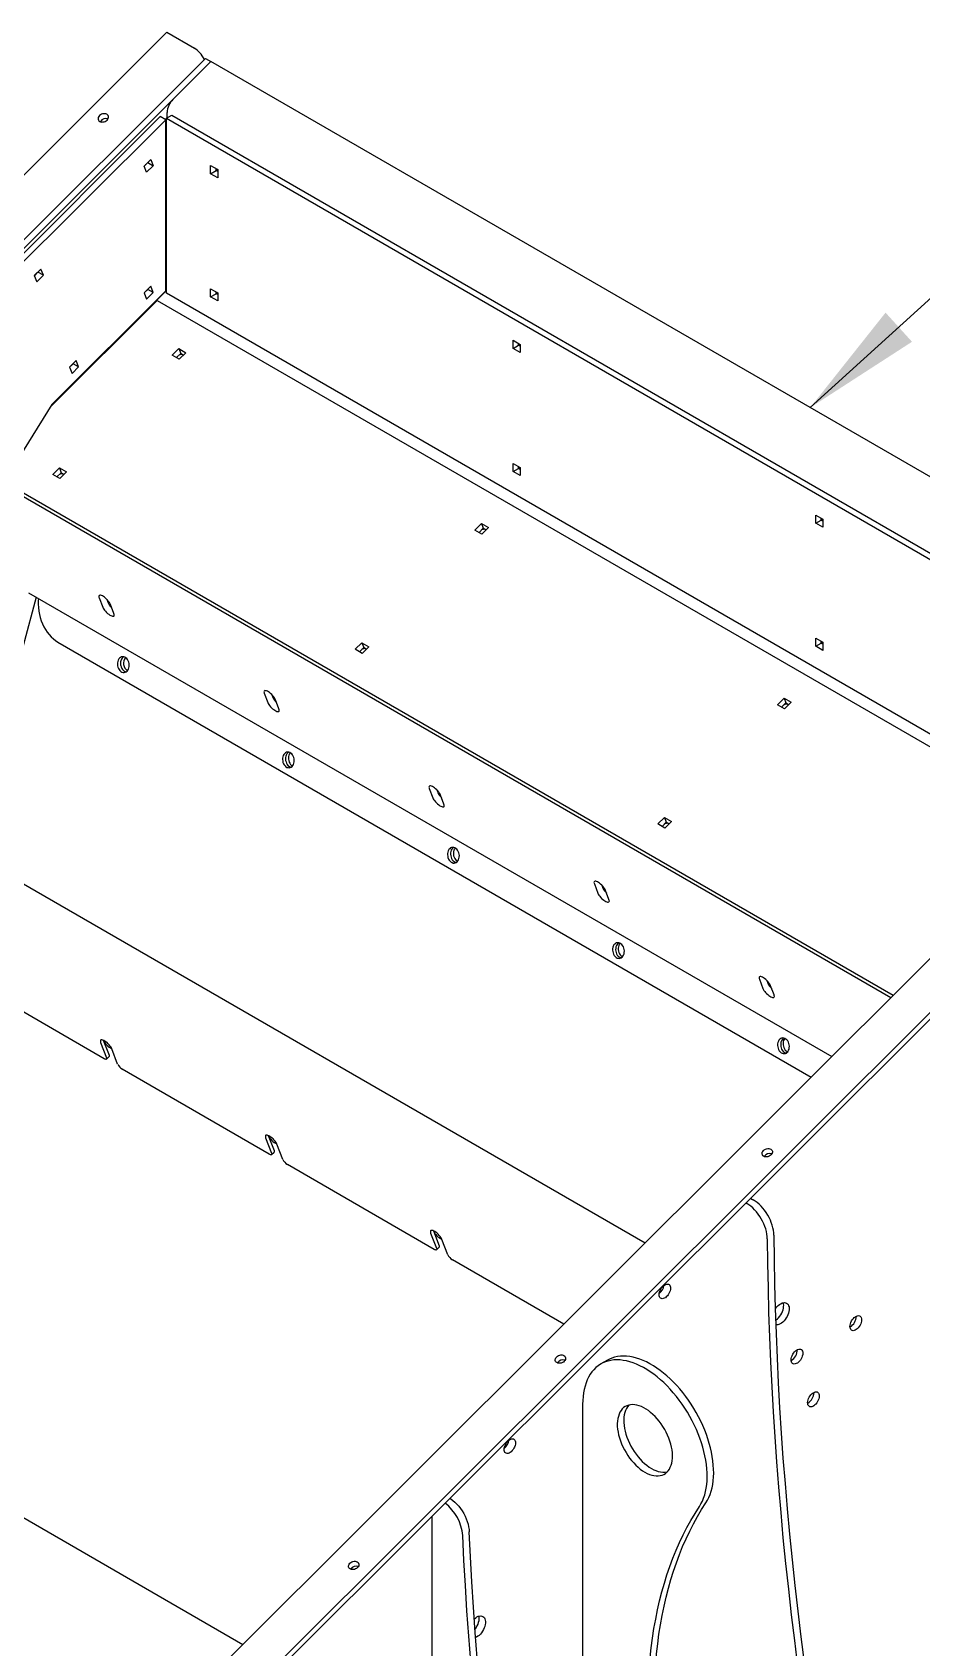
# Model space of a CAD drawing. Header units: millimetres. Extents: x 0 to 55611, y 0 to 32827.
# Drawn here: x 35011 to 35941, y 13699 to 15386 of the extents above; entities that cross this region are included whole.
import ezdxf

# ---------------------------------------------------------------- set-up
doc = ezdxf.new("R2010")
doc.units = ezdxf.units.MM
doc.header["$LTSCALE"] = 10
doc.linetypes.add('SLD-Continua', pattern=[0])
doc.layers.add('EQUIPO', color=30, linetype='SLD-Continua')
doc.styles.add('1', font='romans.shx', dxfattribs={"height": 125})
doc.dimstyles.new('50', dxfattribs={"dimscale": 0, "dimtxt": 125, "dimasz": 125, "dimexe": 125, "dimexo": 125, "dimgap": 50, "dimtad": 1, "dimdec": 0, "dimlfac": 49.861111, "dimzin": 1, "dimtxsty": '1', "dimcen": 2.5, "dimclrd": 1, "dimclre": 1, "dimadec": 0, "dimazin": 0, "dimtfac": 1, "dimtdec": 0, "dimtmove": 0, "dimatfit": 3, "dimfxl": 1, "dimtzin": 1, "dimarcsym": 0})

msp = doc.modelspace()

# ---------------------------------------------------------------- linework, layer by layer
at = {"layer": 'EQUIPO', "linetype": 'SLD-Continua', "lineweight": 25}
for p, q in [((32366.3, 12607.7), (35151.8, 15386.4)), ((35151.8, 15386.4), (35180.6, 15369.7)), ((35192.3, 15359.1), (34900.4, 15067.8)), ((35198, 15355.9), (34906, 15064.6)), ((35197.9, 15355.8), (35158.3, 15316.2)), ((35192.3, 15359.1), (35198, 15355.9)), ((36255.8, 14745.1), (35197.9, 15355.8)), ((35198, 15355.7), (35198, 15355.9)), ((35152.2, 15297.1), (35152.2, 15302.7)), ((35145, 15298.4), (34977, 15130.8)), ((35150.7, 15295.1), (34982.7, 15127.5)), ((35150.7, 15295.1), (35145, 15298.4)), ((35150.7, 15116.3), (35150.7, 15295.1)), ((35151.4, 15296.6), (35157, 15299.9)), ((35151.4, 15114.1), (35151.4, 15296.6)), ((35151.4, 15296.6), (36199.5, 14691.5)), ((35157, 15299.9), (36205.2, 14694.8)), ((35128.2, 15246.7), (35135.1, 15253.6)), ((35135.1, 15253.6), (35137.6, 15247.1)), ((35132, 15250.4), (35128.2, 15246.7)), ((35130.7, 15240.2), (35128.2, 15246.7)), ((35129.9, 15248.3), (35130, 15248.6)), ((35137.6, 15247.1), (35130.7, 15240.2)), ((35131.9, 15250.5), (35132, 15250.4)), ((35132, 15250.4), (35137.6, 15247.1)), ((35197.6, 15247.2), (35205, 15243)), ((35197.6, 15238.7), (35197.6, 15247.2)), ((35197.6, 15238.7), (35203.3, 15242)), ((35205, 15234.5), (35197.6, 15238.7)), ((35203.3, 15242), (35203.3, 15243.9)), ((35205, 15241), (35203.3, 15242)), ((35205, 15243), (35205, 15234.5)), ((35020.3, 15139.1), (35013.4, 15132.3)), ((35013.5, 15132.2), (35017.2, 15135.9)), ((35015.1, 15133.8), (35015.3, 15134.1)), ((35017.2, 15135.9), (35017.2, 15136)), ((35022.9, 15132.6), (35017.2, 15135.9)), ((35022.9, 15132.6), (35020.3, 15139.1)), ((35013.4, 15132.3), (35015.9, 15125.7)), ((35015.9, 15125.7), (35022.9, 15132.6)), ((35032.4, 14998.4), (35150.7, 15116.3)), ((35135.1, 15121.2), (35128.2, 15114.3)), ((35128.2, 15114.2), (35132, 15117.9)), ((35132, 15117.9), (35131.9, 15118)), ((35137.6, 15114.7), (35132, 15117.9)), ((35137.6, 15114.7), (35135.1, 15121.2)), ((35197.6, 15118.6), (35205, 15114.4)), ((35197.6, 15110.1), (35197.6, 15118.6)), ((35030.1, 14994.9), (35141.7, 15106.2)), ((35031.2, 14996.5), (35149.8, 15114.9)), ((35128.2, 15114.3), (35130.7, 15107.8)), ((35129.9, 15115.9), (35130, 15116.2)), ((35130.7, 15107.8), (35137.6, 15114.7)), ((35141.7, 15106.2), (36074, 14568)), ((36082.5, 14576.6), (35151.4, 15114.1)), ((35197.6, 15110.1), (35203.3, 15113.4)), ((35205, 15105.9), (35197.6, 15110.1)), ((35203.3, 15113.4), (35203.3, 15115.4)), ((35205, 15112.4), (35203.3, 15113.4)), ((35205, 15114.4), (35205, 15105.9)), ((35157.5, 15049.1), (35164.4, 15056)), ((35164.9, 15044.9), (35157.5, 15049.1)), ((35162, 15046.6), (35166.4, 15051)), ((35164.4, 15056), (35171.8, 15051.8)), ((35164.4, 15056), (35166.4, 15051)), ((35171.8, 15051.8), (35164.9, 15044.9)), ((35166.4, 15051), (35169.3, 15049.3)), ((35513.7, 15064.7), (35521.1, 15060.5)), ((35513.7, 15056.2), (35513.7, 15064.7)), ((35513.7, 15056.2), (35519.4, 15059.5)), ((35521.1, 15052), (35513.7, 15056.2)), ((35519.4, 15059.5), (35519.4, 15061.5)), ((35521.1, 15058.5), (35519.4, 15059.5)), ((35521.1, 15060.5), (35521.1, 15052)), ((35057.2, 15043.5), (35050.3, 15036.6)), ((35050.3, 15036.5), (35054.1, 15040.2)), ((35050.3, 15036.6), (35052.8, 15030.1)), ((35052, 15038.2), (35052.1, 15038.4)), ((35052.8, 15030.1), (35059.7, 15037)), ((35054.1, 15040.2), (35054, 15040.3)), ((35059.7, 15037), (35054.1, 15040.2)), ((35059.7, 15037), (35057.2, 15043.5)), ((34983.4, 14919), (35031.9, 14997.7)), ((35032.6, 14924.5), (35039.6, 14931.4)), ((35039.6, 14931.4), (35046.9, 14927.2)), ((35039.6, 14931.4), (35041.5, 14926.4)), ((35513.7, 14936.1), (35521.1, 14931.9)), ((35513.7, 14927.6), (35513.7, 14936.1)), ((35513.7, 14927.6), (35519.4, 14930.9)), ((35519.4, 14930.9), (35519.4, 14932.9)), ((35521.1, 14929.9), (35519.4, 14930.9)), ((35521.1, 14931.9), (35521.1, 14923.4)), ((35910.7, 14380.6), (34962.9, 14927.7)), ((35908.2, 14378.1), (34970.8, 14919.2)), ((35040, 14920.3), (35032.6, 14924.5)), ((35037.1, 14922), (35041.5, 14926.4)), ((35046.9, 14927.2), (35040, 14920.3)), ((35041.5, 14926.4), (35044.4, 14924.7)), ((35521.1, 14923.4), (35513.7, 14927.6)), ((35829.8, 14882.2), (35837.2, 14878)), ((35829.8, 14873.8), (35829.8, 14882.2)), ((35473.6, 14866.6), (35480.6, 14873.5)), ((35481, 14862.4), (35473.6, 14866.6)), ((35478.1, 14864.1), (35482.5, 14868.5)), ((35480.6, 14873.5), (35487.9, 14869.3)), ((35480.6, 14873.5), (35482.5, 14868.5)), ((35487.9, 14869.3), (35481, 14862.4)), ((35482.5, 14868.5), (35485.4, 14866.8)), ((35829.8, 14873.8), (35835.5, 14877)), ((35837.2, 14869.5), (35829.8, 14873.8)), ((35835.5, 14877), (35835.5, 14879)), ((35837.2, 14876), (35835.5, 14877)), ((35837.2, 14878), (35837.2, 14869.5)), ((35015.4, 14796.6), (35001.9, 14745.8)), ((35007.5, 14801.1), (35846.7, 14316.7)), ((35081.2, 14795.6), (35084.9, 14786)), ((35089.1, 14794.2), (35090.2, 14791.3)), ((35096.6, 14779.3), (35092.9, 14788.9)), ((35038.1, 14749.5), (35825.1, 14295.2)), ((35348.8, 14742), (35355.7, 14748.9)), ((35355.7, 14748.9), (35363, 14744.7)), ((35355.7, 14748.9), (35357.6, 14743.9)), ((35829.8, 14753.7), (35837.2, 14749.4)), ((35829.8, 14745.2), (35829.8, 14753.7)), ((35829.8, 14745.2), (35835.5, 14748.4)), ((35837.2, 14740.9), (35829.8, 14745.2)), ((35835.5, 14748.4), (35835.5, 14750.4)), ((35837.2, 14747.4), (35835.5, 14748.4)), ((35837.2, 14749.4), (35837.2, 14740.9)), ((36266.9, 14736), (33481.5, 11957.2)), ((35356.1, 14737.8), (35348.8, 14742)), ((35353.2, 14739.5), (35357.6, 14743.9)), ((35363, 14744.7), (35356.1, 14737.8)), ((35357.6, 14743.9), (35360.5, 14742.2)), ((33521.5, 11940.8), (36306.9, 14719.5)), ((36306.9, 14712.6), (33521.5, 11933.9)), ((35253.6, 14696.1), (35257.3, 14686.5)), ((35261.5, 14694.7), (35262.6, 14691.8)), ((35269, 14679.8), (35265.3, 14689.3)), ((35789.8, 14684.1), (35796.7, 14691)), ((35797.1, 14679.9), (35789.8, 14684.1)), ((35794.2, 14681.6), (35798.6, 14686)), ((35796.7, 14691), (35804, 14686.8)), ((35796.7, 14691), (35798.6, 14686)), ((35804, 14686.8), (35797.1, 14679.9)), ((35798.6, 14686), (35801.5, 14684.3)), ((35426.1, 14596.5), (35429.7, 14587)), ((35434, 14595.1), (35435.1, 14592.3)), ((35441.4, 14580.2), (35437.7, 14589.8)), ((35664.9, 14559.6), (35671.8, 14566.4)), ((35672.2, 14555.3), (35664.9, 14559.6)), ((35669.3, 14557), (35673.7, 14561.4)), ((35671.8, 14566.4), (35679.1, 14562.2)), ((35671.8, 14566.4), (35673.7, 14561.4)), ((35679.1, 14562.2), (35672.2, 14555.3)), ((35673.7, 14561.4), (35676.6, 14559.7)), ((34962.6, 14519.8), (35651.6, 14122.1)), ((35598.5, 14497), (35602.2, 14487.4)), ((35606.4, 14495.6), (35607.5, 14492.7)), ((35613.8, 14480.7), (35610.1, 14490.2)), ((35770.9, 14397.5), (35774.6, 14387.9)), ((35778.8, 14396), (35779.9, 14393.2)), ((35786.3, 14381.1), (35782.6, 14390.7)), ((35086.5, 14314.3), (34995.8, 14366.7)), ((35082.7, 14331.4), (35088.8, 14315.4)), ((35085.5, 14333.7), (35091.5, 14318.1)), ((35100.5, 14308.7), (35094.4, 14324.7)), ((35088.8, 14313.9), (35091.5, 14316.6)), ((35258.9, 14214.8), (35105.3, 14303.4)), ((35255.1, 14231.9), (35261.3, 14215.9)), ((35257.9, 14234.2), (35263.9, 14218.6)), ((35272.9, 14209.2), (35266.8, 14225.1)), ((35261.3, 14214.4), (35263.9, 14217)), ((35431.3, 14115.3), (35277.8, 14203.9)), ((35756.8, 14163.8), (35757.1, 14163.6)), ((35757.1, 14163.6), (35757.8, 14163.2)), ((35763.9, 14167.5), (35764.5, 14167.2)), ((35427.5, 14132.3), (35433.7, 14116.4)), ((35430.3, 14134.7), (35436.3, 14119)), ((35445.4, 14109.6), (35439.2, 14125.6)), ((35433.7, 14114.9), (35436.3, 14117.5)), ((35566.5, 14037.2), (35450.2, 14104.4)), ((35612.1, 13999.5), (35605.3, 13995.6)), ((35586.3, 13953.5), (35586.3, 13123.2)), ((34965.5, 13856.2), (35231.3, 13702.8)), ((35428.8, 13836.6), (35428.8, 12715.1))]:
    msp.add_line(p, q, dxfattribs=at)
at = {"layer": 'EQUIPO', "linetype": 'SLD-Continua', "lineweight": 25, "flags": 128}
for points in [[(35081.8, 15293.4), (35082.7, 15293), (35083.9, 15292.7), (35085.1, 15292.8), (35086.3, 15293), (35087.4, 15293.4), (35088.5, 15294), (35089.5, 15294.8), (35090.2, 15295.7), (35090.7, 15296.6), (35090.9, 15297.6), (35090.9, 15298.6), (35090.6, 15299.4), (35090, 15300.2), (35089.2, 15300.8), (35088.2, 15301.2), (35087.1, 15301.4), (35085.9, 15301.4), (35084.7, 15301.2), (35083.5, 15300.8), (35082.5, 15300.1), (35081.5, 15299.4), (35080.8, 15298.5), (35080.3, 15297.5), (35080.1, 15296.6), (35080.1, 15295.6), (35080.4, 15294.7), (35081, 15294), (35081.8, 15293.4)], [(35092.9, 14788.9), (35092.4, 14789.9), (35091.8, 14791), (35091, 14792.1), (35090, 14793.2), (35089, 14794.3), (35087.9, 14795.4), (35086.7, 14796.3), (35085.6, 14797.1), (35084.5, 14797.7), (35083.5, 14798.1), (35082.7, 14798.4), (35081.9, 14798.4), (35081.4, 14798.2), (35081, 14797.8), (35080.9, 14797.2), (35080.9, 14796.5), (35081.2, 14795.6)], [(35017.8, 14795.2), (35017.6, 14792.5), (35017.6, 14789), (35017.8, 14785.5), (35018.2, 14782), (35018.8, 14778.5), (35019.7, 14775.1), (35020.7, 14771.8), (35022, 14768.6), (35023.5, 14765.5), (35025.1, 14762.6), (35027, 14759.9), (35028.9, 14757.3), (35031.1, 14755), (35033.3, 14752.9), (35035.7, 14751.1), (35038.1, 14749.5)], [(35084.9, 14786), (35085.4, 14785), (35086, 14783.9), (35086.8, 14782.8), (35087.8, 14781.7), (35088.8, 14780.6), (35089.9, 14779.5), (35091.1, 14778.6), (35092.2, 14777.8), (35093.3, 14777.2), (35094.3, 14776.8), (35095.1, 14776.5), (35095.8, 14776.5), (35096.4, 14776.7), (35096.7, 14777.1), (35096.9, 14777.6), (35096.8, 14778.4), (35096.6, 14779.3)], [(35100.6, 14729.4), (35100.3, 14728), (35100.3, 14726.5), (35100.4, 14724.9), (35100.8, 14723.5), (35101.3, 14722.1), (35102.1, 14720.8), (35102.9, 14719.7), (35103.9, 14718.9), (35105, 14718.2), (35106.1, 14717.9), (35107.3, 14717.8), (35108.4, 14718), (35109.4, 14718.5), (35110.4, 14719.2), (35111.2, 14720.2), (35111.8, 14721.3), (35112.3, 14722.6), (35112.6, 14724.1), (35112.6, 14725.6), (35112.5, 14727.1), (35112.1, 14728.6), (35111.6, 14730), (35110.8, 14731.2), (35110, 14732.3), (35109, 14733.2), (35107.9, 14733.8), (35106.8, 14734.1), (35105.6, 14734.2), (35104.5, 14734), (35103.5, 14733.5), (35102.5, 14732.8), (35101.7, 14731.9), (35101.1, 14730.7), (35100.6, 14729.4)], [(35106.8, 14734.1), (35106.2, 14733.7), (35105.3, 14732.9), (35104.6, 14731.8), (35104, 14730.6), (35103.6, 14729.2), (35103.5, 14727.7), (35103.5, 14726.2), (35103.8, 14724.7), (35104.2, 14723.3), (35104.9, 14721.9), (35105.7, 14720.8), (35106.6, 14719.8), (35107.6, 14719), (35108.7, 14718.5), (35109.3, 14718.4)], [(35103.8, 14729.9), (35103.5, 14728.5), (35103.5, 14727), (35103.6, 14725.4), (35104, 14724), (35104.5, 14722.6), (35105.2, 14721.3), (35106.1, 14720.2), (35107.1, 14719.4), (35108.2, 14718.7), (35109.3, 14718.4)], [(35265.3, 14689.3), (35264.8, 14690.3), (35264.2, 14691.4), (35263.4, 14692.6), (35262.4, 14693.7), (35261.4, 14694.8), (35260.3, 14695.8), (35259.1, 14696.8), (35258, 14697.5), (35256.9, 14698.2), (35255.9, 14698.6), (35255.1, 14698.8), (35254.4, 14698.9), (35253.8, 14698.7), (35253.5, 14698.3), (35253.3, 14697.7), (35253.4, 14697), (35253.6, 14696.1)], [(35257.3, 14686.5), (35257.8, 14685.5), (35258.4, 14684.4), (35259.2, 14683.3), (35260.2, 14682.1), (35261.2, 14681), (35262.3, 14680), (35263.5, 14679.1), (35264.6, 14678.3), (35265.7, 14677.7), (35266.7, 14677.2), (35267.5, 14677), (35268.3, 14677), (35268.8, 14677.1), (35269.2, 14677.5), (35269.3, 14678.1), (35269.3, 14678.9), (35269, 14679.8)], [(35273, 14629.8), (35272.8, 14628.4), (35272.7, 14626.9), (35272.9, 14625.4), (35273.2, 14623.9), (35273.8, 14622.5), (35274.5, 14621.3), (35275.4, 14620.2), (35276.3, 14619.3), (35277.4, 14618.7), (35278.5, 14618.4), (35279.7, 14618.3), (35280.8, 14618.5), (35281.8, 14618.9), (35282.8, 14619.7), (35283.6, 14620.6), (35284.2, 14621.8), (35284.7, 14623.1), (35285, 14624.5), (35285, 14626), (35284.9, 14627.6), (35284.5, 14629), (35284, 14630.4), (35283.3, 14631.7), (35282.4, 14632.8), (35281.4, 14633.6), (35280.3, 14634.2), (35279.2, 14634.6), (35278.1, 14634.7), (35276.9, 14634.5), (35275.9, 14634), (35275, 14633.3), (35274.1, 14632.3), (35273.5, 14631.2), (35273, 14629.8)], [(35276.2, 14630.3), (35276, 14628.9), (35275.9, 14627.4), (35276, 14625.9), (35276.4, 14624.4), (35276.9, 14623), (35277.7, 14621.8), (35278.5, 14620.7), (35279.5, 14619.8), (35280.6, 14619.2), (35281.7, 14618.9)], [(35280.8, 14634), (35280.7, 14633.9), (35280, 14632.9), (35279.5, 14631.6), (35279.1, 14630.2), (35278.9, 14628.8), (35279, 14627.3), (35279.2, 14625.8), (35279.7, 14624.3), (35280.3, 14623), (35281.1, 14621.8), (35282, 14620.8), (35283.1, 14620.1), (35283.1, 14620.1)], [(35437.7, 14589.8), (35437.3, 14590.8), (35436.6, 14591.9), (35435.8, 14593), (35434.9, 14594.2), (35433.8, 14595.3), (35432.7, 14596.3), (35431.6, 14597.2), (35430.4, 14598), (35429.4, 14598.6), (35428.4, 14599.1), (35427.5, 14599.3), (35426.8, 14599.3), (35426.2, 14599.1), (35425.9, 14598.7), (35425.7, 14598.2), (35425.8, 14597.4), (35426.1, 14596.5)], [(35429.7, 14587), (35430.2, 14585.9), (35430.9, 14584.9), (35431.7, 14583.7), (35432.6, 14582.6), (35433.6, 14581.5), (35434.8, 14580.5), (35435.9, 14579.5), (35437, 14578.7), (35438.1, 14578.1), (35439.1, 14577.7), (35440, 14577.4), (35440.7, 14577.4), (35441.2, 14577.6), (35441.6, 14578), (35441.7, 14578.6), (35441.7, 14579.3), (35441.4, 14580.2)], [(35445.5, 14530.3), (35445.2, 14528.9), (35445.1, 14527.4), (35445.3, 14525.9), (35445.6, 14524.4), (35446.2, 14523), (35446.9, 14521.7), (35447.8, 14520.7), (35448.8, 14519.8), (35449.8, 14519.2), (35451, 14518.8), (35452.1, 14518.7), (35453.2, 14518.9), (35454.3, 14519.4), (35455.2, 14520.1), (35456, 14521.1), (35456.7, 14522.3), (35457.1, 14523.6), (35457.4, 14525), (35457.5, 14526.5), (35457.3, 14528), (35456.9, 14529.5), (35456.4, 14530.9), (35455.7, 14532.1), (35454.8, 14533.2), (35453.8, 14534.1), (35452.7, 14534.7), (35451.6, 14535.1), (35450.5, 14535.1), (35449.4, 14534.9), (35448.3, 14534.5), (35447.4, 14533.7), (35446.6, 14532.8), (35445.9, 14531.6), (35445.5, 14530.3)], [(35448.6, 14530.8), (35448.4, 14529.4), (35448.3, 14527.9), (35448.5, 14526.4), (35448.8, 14524.9), (35449.4, 14523.5), (35450.1, 14522.2), (35451, 14521.2), (35452, 14520.3), (35453, 14519.7), (35454.1, 14519.3)], [(35453.1, 14534.6), (35453, 14534.5), (35452.3, 14533.4), (35451.7, 14532.2), (35451.3, 14530.8), (35451.2, 14529.3), (35451.2, 14527.8), (35451.5, 14526.3), (35451.9, 14524.9), (35452.6, 14523.5), (35453.4, 14522.4), (35454.3, 14521.4), (35455.3, 14520.7), (35455.6, 14520.5)], [(35610.1, 14490.2), (35609.7, 14491.3), (35609, 14492.3), (35608.2, 14493.5), (35607.3, 14494.6), (35606.2, 14495.7), (35605.1, 14496.8), (35604, 14497.7), (35602.9, 14498.5), (35601.8, 14499.1), (35600.8, 14499.5), (35599.9, 14499.8), (35599.2, 14499.8), (35598.7, 14499.6), (35598.3, 14499.2), (35598.1, 14498.6), (35598.2, 14497.9), (35598.5, 14497)], [(35602.2, 14487.4), (35602.6, 14486.4), (35603.3, 14485.3), (35604.1, 14484.2), (35605, 14483.1), (35606.1, 14481.9), (35607.2, 14480.9), (35608.3, 14480), (35609.4, 14479.2), (35610.5, 14478.6), (35611.5, 14478.1), (35612.4, 14477.9), (35613.1, 14477.9), (35613.7, 14478.1), (35614, 14478.5), (35614.2, 14479), (35614.1, 14479.8), (35613.8, 14480.7)], [(35617.9, 14430.8), (35617.6, 14429.3), (35617.5, 14427.8), (35617.7, 14426.3), (35618.1, 14424.9), (35618.6, 14423.5), (35619.3, 14422.2), (35620.2, 14421.1), (35621.2, 14420.3), (35622.3, 14419.6), (35623.4, 14419.3), (35624.5, 14419.2), (35625.6, 14419.4), (35626.7, 14419.9), (35627.6, 14420.6), (35628.4, 14421.6), (35629.1, 14422.7), (35629.5, 14424), (35629.8, 14425.5), (35629.9, 14427), (35629.7, 14428.5), (35629.4, 14430), (35628.8, 14431.3), (35628.1, 14432.6), (35627.2, 14433.7), (35626.2, 14434.5), (35625.2, 14435.2), (35624, 14435.5), (35622.9, 14435.6), (35621.8, 14435.4), (35620.7, 14434.9), (35619.8, 14434.2), (35619, 14433.3), (35618.3, 14432.1), (35617.9, 14430.8)], [(35621.1, 14431.3), (35620.8, 14429.8), (35620.7, 14428.3), (35620.9, 14426.8), (35621.2, 14425.4), (35621.8, 14424), (35622.5, 14422.7), (35623.4, 14421.6), (35624.4, 14420.8), (35625.5, 14420.1), (35626.5, 14419.8)], [(35625.3, 14435.1), (35625.2, 14435.1), (35624.5, 14434), (35624, 14432.7), (35623.6, 14431.4), (35623.4, 14429.9), (35623.5, 14428.4), (35623.7, 14426.9), (35624.2, 14425.4), (35624.8, 14424.1), (35625.6, 14422.9), (35626.5, 14422), (35627.6, 14421.2), (35628, 14421)], [(35782.6, 14390.7), (35782.1, 14391.7), (35781.5, 14392.8), (35780.6, 14393.9), (35779.7, 14395.1), (35778.7, 14396.2), (35777.5, 14397.2), (35776.4, 14398.1), (35775.3, 14398.9), (35774.2, 14399.6), (35773.2, 14400), (35772.3, 14400.2), (35771.6, 14400.2), (35771.1, 14400.1), (35770.7, 14399.7), (35770.6, 14399.1), (35770.6, 14398.3), (35770.9, 14397.5)], [(35774.6, 14387.9), (35775, 14386.9), (35775.7, 14385.8), (35776.5, 14384.7), (35777.4, 14383.5), (35778.5, 14382.4), (35779.6, 14381.4), (35780.7, 14380.5), (35781.9, 14379.7), (35782.9, 14379), (35783.9, 14378.6), (35784.8, 14378.4), (35785.5, 14378.4), (35786.1, 14378.5), (35786.4, 14378.9), (35786.6, 14379.5), (35786.5, 14380.3), (35786.3, 14381.1)], [(35094.4, 14324.7), (35093.9, 14325.7), (35093.3, 14326.8), (35092.4, 14327.9), (35091.5, 14329), (35090.5, 14330.1), (35089.4, 14331.2), (35088.2, 14332.1), (35087.1, 14332.9), (35086, 14333.5), (35085, 14333.9), (35084.1, 14334.2), (35083.4, 14334.2), (35082.9, 14334), (35082.5, 14333.6), (35082.4, 14333), (35082.4, 14332.3), (35082.7, 14331.4)], [(35790.3, 14331.2), (35790, 14329.8), (35790, 14328.3), (35790.1, 14326.8), (35790.5, 14325.3), (35791, 14323.9), (35791.7, 14322.7), (35792.6, 14321.6), (35793.6, 14320.7), (35794.7, 14320.1), (35795.8, 14319.7), (35796.9, 14319.7), (35798.1, 14319.9), (35799.1, 14320.3), (35800, 14321.1), (35800.9, 14322), (35801.5, 14323.2), (35802, 14324.5), (35802.2, 14325.9), (35802.3, 14327.4), (35802.1, 14328.9), (35801.8, 14330.4), (35801.2, 14331.8), (35800.5, 14333.1), (35799.7, 14334.1), (35798.7, 14335), (35797.6, 14335.6), (35796.5, 14336), (35795.3, 14336.1), (35794.2, 14335.9), (35793.2, 14335.4), (35792.2, 14334.7), (35791.4, 14333.7), (35790.8, 14332.6), (35790.3, 14331.2)], [(35793.5, 14331.7), (35793.2, 14330.3), (35793.2, 14328.8), (35793.3, 14327.3), (35793.7, 14325.8), (35794.2, 14324.4), (35794.9, 14323.2), (35795.8, 14322.1), (35796.8, 14321.2), (35797.9, 14320.6), (35799, 14320.3)], [(35797.5, 14335.7), (35797.5, 14335.6), (35796.8, 14334.6), (35796.2, 14333.3), (35795.8, 14331.9), (35795.7, 14330.5), (35795.7, 14328.9), (35796, 14327.4), (35796.4, 14326), (35797.1, 14324.7), (35797.9, 14323.5), (35798.8, 14322.5), (35799.8, 14321.8), (35800.4, 14321.5)], [(35088.8, 14315.4), (35089, 14314.9), (35089, 14314.4), (35088.9, 14314), (35088.7, 14313.8), (35088.3, 14313.7), (35087.8, 14313.8), (35087.2, 14314), (35086.5, 14314.3)], [(35091.5, 14318.1), (35091.7, 14317.5), (35091.7, 14317), (35091.6, 14316.7), (35091.5, 14316.6)], [(35266.8, 14225.1), (35266.3, 14226.1), (35265.7, 14227.2), (35264.9, 14228.3), (35263.9, 14229.5), (35262.9, 14230.6), (35261.8, 14231.6), (35260.6, 14232.5), (35259.5, 14233.3), (35258.4, 14234), (35257.4, 14234.4), (35256.6, 14234.6), (35255.8, 14234.7), (35255.3, 14234.5), (35254.9, 14234.1), (35254.8, 14233.5), (35254.9, 14232.7), (35255.1, 14231.9)], [(35261.3, 14215.9), (35261.4, 14215.3), (35261.5, 14214.8), (35261.3, 14214.5), (35261.1, 14214.3), (35260.7, 14214.2), (35260.2, 14214.2), (35259.6, 14214.5), (35258.9, 14214.8)], [(35263.9, 14218.6), (35264.1, 14218), (35264.1, 14217.5), (35264, 14217.1), (35263.9, 14217)], [(35775.4, 14212.5), (35774.6, 14213.1), (35774.1, 14213.9), (35773.8, 14214.7), (35773.7, 14215.7), (35774, 14216.7), (35774.5, 14217.6), (35775.2, 14218.5), (35776.1, 14219.3), (35777.2, 14219.9), (35778.4, 14220.3), (35779.6, 14220.5), (35780.8, 14220.5), (35781.9, 14220.3), (35782.9, 14219.9), (35783.7, 14219.3), (35784.2, 14218.6), (35784.5, 14217.7), (35784.6, 14216.7), (35784.3, 14215.8), (35783.8, 14214.8), (35783.1, 14213.9), (35782.2, 14213.2), (35781.1, 14212.5), (35779.9, 14212.1), (35778.7, 14211.9), (35777.5, 14211.9), (35776.4, 14212.1), (35775.4, 14212.5)], [(35779.2, 14126.2), (35779.1, 14128.7), (35778.8, 14131.3), (35778.3, 14133.9), (35777.6, 14136.6), (35776.7, 14139.3), (35775.6, 14142), (35774.3, 14144.7), (35772.9, 14147.3), (35771.3, 14149.8), (35769.6, 14152.2), (35767.8, 14154.5), (35765.9, 14156.6), (35764, 14158.6), (35761.9, 14160.4), (35759.9, 14161.9), (35757.8, 14163.2)], [(35761.7, 14168.7), (35761.9, 14168.6), (35763.9, 14167.5)], [(35786, 14130.1), (35785.9, 14132.6), (35785.6, 14135.2), (35785.1, 14137.8), (35784.4, 14140.5), (35783.4, 14143.2), (35782.4, 14145.9), (35781.1, 14148.6), (35779.7, 14151.2), (35778.1, 14153.7), (35776.4, 14156.2), (35774.6, 14158.4), (35772.7, 14160.6), (35770.8, 14162.5), (35768.7, 14164.3), (35766.6, 14165.8), (35764.5, 14167.2)], [(35439.2, 14125.6), (35438.7, 14126.6), (35438.1, 14127.7), (35437.3, 14128.8), (35436.3, 14129.9), (35435.3, 14131.1), (35434.2, 14132.1), (35433.1, 14133), (35431.9, 14133.8), (35430.9, 14134.4), (35429.9, 14134.9), (35429, 14135.1), (35428.3, 14135.1), (35427.7, 14134.9), (35427.4, 14134.5), (35427.2, 14134), (35427.3, 14133.2), (35427.5, 14132.3)], [(35779.2, 14126.2), (35779.5, 14100.7), (35780, 14075.2), (35780.6, 14049.5), (35781.5, 14023.7), (35782.6, 13997.8), (35783.8, 13971.9), (35785.3, 13945.8), (35787, 13919.6), (35788.8, 13893.3), (35790.9, 13866.9), (35793.2, 13840.4), (35795.6, 13813.9), (35798.3, 13787.2), (35801.2, 13760.5), (35804.2, 13733.7), (35807.5, 13706.8), (35810.9, 13679.8), (35814.6, 13652.7), (35818.4, 13625.6), (35822.5, 13598.4), (35826.7, 13571.1), (35831.2, 13543.8), (35835.8, 13516.4), (35840.7, 13488.9), (35845.7, 13461.4), (35850.9, 13433.8), (35856.4, 13406.1), (35862, 13378.4), (35867.8, 13350.7), (35873.8, 13322.9), (35880, 13295.1), (35886.4, 13267.2), (35892.9, 13239.2), (35899.7, 13211.3), (35906.7, 13183.3), (35913.8, 13155.2), (35921.2, 13127.1)], [(35786, 14130.1), (35786.3, 14104.7), (35786.8, 14079.1), (35787.4, 14053.4), (35788.3, 14027.6), (35789.4, 14001.8), (35790.6, 13975.8), (35792.1, 13949.7), (35793.8, 13923.5), (35795.6, 13897.2), (35797.7, 13870.8), (35800, 13844.4), (35802.4, 13817.8), (35805.1, 13791.1), (35807.9, 13764.4), (35811, 13737.6), (35814.3, 13710.7), (35817.7, 13683.7), (35821.4, 13656.6), (35825.2, 13629.5), (35829.3, 13602.3), (35833.5, 13575), (35838, 13547.7), (35842.6, 13520.3), (35847.5, 13492.8), (35852.5, 13465.3), (35857.7, 13437.7), (35863.1, 13410.1), (35868.8, 13382.4), (35874.6, 13354.6), (35880.6, 13326.8), (35886.8, 13299), (35893.2, 13271.1), (35899.7, 13243.2), (35906.5, 13215.2), (35913.5, 13187.2), (35920.6, 13159.1), (35928, 13131.1)], [(35433.7, 14116.4), (35433.9, 14115.8), (35433.9, 14115.3), (35433.8, 14115), (35433.5, 14114.7), (35433.1, 14114.6), (35432.6, 14114.7), (35432, 14114.9), (35431.3, 14115.3)], [(35436.3, 14119), (35436.5, 14118.4), (35436.5, 14118), (35436.4, 14117.6), (35436.3, 14117.5)], [(35677.8, 14077), (35678.1, 14075.9), (35678.2, 14074.7), (35678, 14073.4), (35677.7, 14072), (35677.2, 14070.6), (35676.5, 14069.2), (35675.7, 14067.9), (35674.8, 14066.7), (35673.7, 14065.7), (35672.7, 14064.8), (35671.6, 14064.2), (35670.5, 14063.9), (35669.5, 14063.8), (35668.5, 14063.9), (35667.8, 14064.3), (35667.1, 14065), (35666.6, 14065.9), (35666.4, 14066.9), (35666.3, 14068.1), (35666.4, 14069.5), (35666.7, 14070.9), (35667.2, 14072.3), (35667.9, 14073.7), (35668.7, 14075), (35669.7, 14076.2), (35670.7, 14077.2), (35671.8, 14078), (35672.9, 14078.6), (35674, 14079), (35675, 14079.1), (35675.9, 14078.9), (35676.7, 14078.5), (35677.3, 14077.9), (35677.8, 14077)], [(35787.4, 14053.1), (35788.1, 14054), (35789.3, 14055.4), (35790.5, 14056.7), (35791.9, 14057.8), (35793.2, 14058.6), (35794.6, 14059.3), (35795.9, 14059.6), (35797.1, 14059.7), (35798.3, 14059.6), (35799.3, 14059.2), (35800.2, 14058.5), (35800.9, 14057.6), (35801.5, 14056.5)], [(35787.8, 14041.2), (35788.4, 14041.6), (35789.8, 14042.7), (35791, 14043.9), (35792.2, 14045.4), (35793.3, 14046.9), (35794.3, 14048.6), (35795, 14050.3), (35795.7, 14052.1), (35796.1, 14053.8), (35796.3, 14055.5), (35796.4, 14057.1), (35796.2, 14058.5), (35795.9, 14059.6)], [(35801.5, 14056.5), (35801.9, 14055.2), (35802, 14053.8), (35802, 14052.2), (35801.8, 14050.5), (35801.3, 14048.8), (35800.7, 14047.1), (35799.9, 14045.3), (35799, 14043.7), (35797.9, 14042.1), (35796.7, 14040.7), (35795.4, 14039.4), (35794.1, 14038.3), (35792.8, 14037.5), (35791.4, 14036.9), (35790.1, 14036.5), (35788.9, 14036.4), (35788, 14036.5)], [(35877.4, 14044), (35877.7, 14042.9), (35877.7, 14041.6), (35877.6, 14040.3), (35877.3, 14038.8), (35876.8, 14037.4), (35876.1, 14036), (35875.2, 14034.6), (35874.3, 14033.4), (35873.2, 14032.4), (35872.1, 14031.5), (35871, 14030.9), (35869.9, 14030.5), (35868.8, 14030.4), (35867.9, 14030.6), (35867.1, 14031), (35866.4, 14031.7), (35866, 14032.6), (35865.7, 14033.7), (35865.6, 14034.9), (35865.7, 14036.3), (35866, 14037.7), (35866.6, 14039.1), (35867.3, 14040.6), (35868.1, 14041.9), (35869.1, 14043.1), (35870.1, 14044.2), (35871.2, 14045), (35872.3, 14045.6), (35873.4, 14046), (35874.5, 14046.1), (35875.4, 14046), (35876.2, 14045.5), (35876.9, 14044.9), (35877.4, 14044)], [(35559.4, 13997), (35558.6, 13997.6), (35558, 13998.3), (35557.7, 13999.2), (35557.7, 14000.2), (35557.9, 14001.1), (35558.4, 14002.1), (35559.2, 14003), (35560.1, 14003.8), (35561.2, 14004.4), (35562.3, 14004.8), (35563.6, 14005), (35564.8, 14005), (35565.9, 14004.8), (35566.8, 14004.4), (35567.6, 14003.8), (35568.2, 14003), (35568.5, 14002.2), (35568.5, 14001.2), (35568.3, 14000.2), (35567.8, 13999.3), (35567.1, 13998.4), (35566.2, 13997.6), (35565.1, 13997), (35563.9, 13996.6), (35562.7, 13996.4), (35561.5, 13996.4), (35560.4, 13996.6), (35559.4, 13997)], [(35715, 13850.6), (35716.7, 13853.3), (35718.2, 13856.2), (35719.5, 13859.4), (35720.6, 13862.7), (35721.5, 13866.2), (35722.2, 13869.8), (35722.7, 13873.6), (35723.1, 13877.6), (35723.2, 13881.6), (35723.1, 13885.8), (35722.8, 13890.1), (35722.4, 13894.5), (35721.7, 13899), (35720.9, 13903.5), (35719.8, 13908.1), (35718.6, 13912.7), (35717.2, 13917.3), (35715.6, 13922), (35713.8, 13926.6), (35711.8, 13931.2), (35709.7, 13935.8), (35707.5, 13940.3), (35705, 13944.8), (35702.5, 13949.2), (35699.8, 13953.5), (35697, 13957.7), (35694, 13961.8), (35691, 13965.7), (35687.8, 13969.5), (35684.6, 13973.2), (35681.3, 13976.7), (35677.9, 13980), (35674.4, 13983.2), (35670.9, 13986.1), (35667.4, 13988.9), (35663.8, 13991.4), (35660.2, 13993.7), (35656.6, 13995.8), (35653, 13997.7), (35649.4, 13999.3), (35645.9, 14000.7), (35642.4, 14001.8), (35638.9, 14002.7), (35635.5, 14003.3), (35632.2, 14003.7), (35628.9, 14003.8), (35625.8, 14003.7), (35622.7, 14003.3), (35619.7, 14002.6), (35616.9, 14001.7), (35614.2, 14000.6), (35612.1, 13999.5)], [(35815.9, 14009.1), (35816.2, 14008), (35816.3, 14006.7), (35816.2, 14005.4), (35815.8, 14003.9), (35815.3, 14002.5), (35814.6, 14001.1), (35813.8, 13999.7), (35812.8, 13998.5), (35811.7, 13997.5), (35810.6, 13996.6), (35809.5, 13996), (35808.4, 13995.6), (35807.4, 13995.5), (35806.4, 13995.7), (35805.6, 13996.1), (35805, 13996.8), (35804.5, 13997.7), (35804.2, 13998.8), (35804.1, 14000), (35804.2, 14001.4), (35804.6, 14002.8), (35805.1, 14004.2), (35805.8, 14005.7), (35806.6, 14007), (35807.6, 14008.2), (35808.7, 14009.3), (35809.8, 14010.1), (35810.9, 14010.7), (35812, 14011.1), (35813, 14011.2), (35814, 14011.1), (35814.8, 14010.6), (35815.4, 14010), (35815.9, 14009.1)], [(35708.2, 13846.7), (35709.9, 13849.4), (35711.4, 13852.3), (35712.7, 13855.5), (35713.8, 13858.8), (35714.7, 13862.3), (35715.4, 13865.9), (35715.9, 13869.7), (35716.3, 13873.6), (35716.4, 13877.7), (35716.3, 13881.9), (35716.1, 13886.2), (35715.6, 13890.6), (35714.9, 13895.1), (35714.1, 13899.6), (35713, 13904.2), (35711.8, 13908.8), (35710.4, 13913.4), (35708.8, 13918), (35707, 13922.7), (35705.1, 13927.3), (35702.9, 13931.9), (35700.7, 13936.4), (35698.3, 13940.9), (35695.7, 13945.3), (35693, 13949.6), (35690.2, 13953.8), (35687.2, 13957.8), (35684.2, 13961.8), (35681, 13965.6), (35677.8, 13969.3), (35674.5, 13972.8), (35671.1, 13976.1), (35667.6, 13979.2), (35664.1, 13982.2), (35660.6, 13984.9), (35657, 13987.5), (35653.4, 13989.8), (35649.8, 13991.9), (35646.2, 13993.8), (35642.7, 13995.4), (35639.1, 13996.8), (35635.6, 13997.9), (35632.1, 13998.8), (35628.7, 13999.4), (35625.4, 13999.8), (35622.1, 13999.9), (35619, 13999.8), (35615.9, 13999.4), (35612.9, 13998.7), (35610.1, 13997.8), (35607.4, 13996.7), (35604.8, 13995.3), (35602.4, 13993.6), (35600.1, 13991.8), (35597.9, 13989.6), (35596, 13987.3), (35594.2, 13984.8), (35592.5, 13982), (35591.1, 13979), (35589.8, 13975.9), (35588.8, 13972.5), (35587.9, 13969), (35587.2, 13965.4), (35586.7, 13961.5), (35586.4, 13957.6), (35586.3, 13953.5)], [(35651.3, 13882.6), (35653.8, 13881.3), (35656.2, 13880.3), (35658.5, 13879.5), (35660.8, 13879), (35663.1, 13878.7), (35665.2, 13878.7), (35667.3, 13879), (35669.3, 13879.5), (35671.1, 13880.2), (35672.8, 13881.2), (35674.3, 13882.5), (35675.7, 13884), (35676.9, 13885.7), (35677.9, 13887.7), (35678.8, 13889.8), (35679.4, 13892.1), (35679.9, 13894.6), (35680.1, 13897.2), (35680.2, 13900), (35680, 13902.8), (35679.7, 13905.8), (35679.1, 13908.8), (35678.4, 13911.9), (35677.4, 13915), (35676.3, 13918.1), (35675, 13921.3), (35673.6, 13924.3), (35672, 13927.3), (35670.2, 13930.3), (35668.3, 13933.1), (35666.3, 13935.8), (35664.2, 13938.4), (35662, 13940.8), (35659.7, 13943), (35657.3, 13945), (35655, 13946.9), (35652.5, 13948.5), (35650.1, 13949.9), (35647.7, 13951.1), (35645.3, 13952), (35643, 13952.6), (35640.7, 13953), (35638.5, 13953.2), (35636.4, 13953), (35634.4, 13952.7), (35632.5, 13952), (35630.7, 13951.1), (35629.1, 13950), (35627.7, 13948.6), (35626.4, 13947), (35625.2, 13945.2), (35624.3, 13943.1), (35623.6, 13940.9), (35623, 13938.5), (35622.6, 13936), (35622.5, 13933.3), (35622.5, 13930.4), (35622.8, 13927.5), (35623.3, 13924.5), (35623.9, 13921.5), (35624.7, 13918.4), (35625.8, 13915.2), (35627, 13912.1), (35628.4, 13909), (35629.9, 13906), (35631.6, 13903), (35633.4, 13900.2), (35635.4, 13897.4), (35637.4, 13894.7), (35639.6, 13892.3), (35641.9, 13889.9), (35644.2, 13887.8), (35646.5, 13885.8), (35648.9, 13884.1), (35651.3, 13882.6)], [(35634.6, 13952.7), (35634.4, 13952.5), (35633.1, 13950.9), (35632, 13949.1), (35631.1, 13947.1), (35630.3, 13944.8), (35629.8, 13942.4), (35629.4, 13939.9), (35629.3, 13937.2), (35629.3, 13934.4), (35629.6, 13931.4), (35630, 13928.4), (35630.7, 13925.4), (35631.5, 13922.3), (35632.6, 13919.2), (35633.8, 13916), (35635.1, 13913), (35636.7, 13909.9), (35638.4, 13906.9), (35640.2, 13904.1), (35642.2, 13901.3), (35644.2, 13898.7), (35646.4, 13896.2), (35648.6, 13893.8), (35651, 13891.7), (35653.3, 13889.8), (35655.7, 13888), (35658.1, 13886.5)], [(35833.1, 13964.4), (35833.4, 13963.3), (35833.5, 13962), (35833.4, 13960.7), (35833, 13959.2), (35832.5, 13957.8), (35831.8, 13956.4), (35831, 13955), (35830, 13953.8), (35829, 13952.8), (35827.9, 13951.9), (35826.7, 13951.3), (35825.6, 13950.9), (35824.6, 13950.8), (35823.7, 13951), (35822.8, 13951.4), (35822.2, 13952.1), (35821.7, 13953), (35821.4, 13954.1), (35821.3, 13955.3), (35821.5, 13956.7), (35821.8, 13958.1), (35822.3, 13959.5), (35823, 13961), (35823.9, 13962.3), (35824.8, 13963.5), (35825.9, 13964.6), (35827, 13965.4), (35828.1, 13966), (35829.2, 13966.4), (35830.2, 13966.5), (35831.2, 13966.4), (35832, 13965.9), (35832.7, 13965.3), (35833.1, 13964.4)], [(35515.8, 13915.4), (35516.1, 13914.3), (35516.1, 13913.1), (35516, 13911.7), (35515.7, 13910.4), (35515.2, 13908.9), (35514.5, 13907.6), (35513.7, 13906.2), (35512.7, 13905.1), (35511.7, 13904), (35510.6, 13903.2), (35509.5, 13902.6), (35508.5, 13902.2), (35507.4, 13902.1), (35506.5, 13902.3), (35505.7, 13902.7), (35505.1, 13903.3), (35504.6, 13904.2), (35504.3, 13905.3), (35504.3, 13906.5), (35504.4, 13907.8), (35504.7, 13909.2), (35505.2, 13910.6), (35505.9, 13912), (35506.7, 13913.3), (35507.7, 13914.5), (35508.7, 13915.6), (35509.8, 13916.4), (35510.9, 13917), (35511.9, 13917.4), (35513, 13917.5), (35513.9, 13917.3), (35514.7, 13916.9), (35515.3, 13916.2), (35515.8, 13915.4)], [(35658.1, 13886.5), (35660.5, 13885.2), (35662.9, 13884.2), (35665.3, 13883.4), (35667.6, 13882.9), (35669.9, 13882.6), (35672, 13882.6), (35674.1, 13882.9), (35674.8, 13883)], [(35447.7, 13855.4), (35448.6, 13854.8), (35450.7, 13853.2), (35452.8, 13851.4), (35454.9, 13849.3), (35456.8, 13847.1), (35458.7, 13844.7), (35460.4, 13842.2), (35462, 13839.5), (35463.4, 13836.8), (35464.6, 13834), (35465.7, 13831.2), (35466.6, 13828.4), (35467.2, 13825.6), (35467.6, 13822.9), (35467.9, 13820.3)], [(35658.1, 13567.7), (35657, 13579.3), (35656, 13590.8), (35655.2, 13602.2), (35654.7, 13613.4), (35654.4, 13624.6), (35654.2, 13635.7), (35654.3, 13646.6), (35654.6, 13657.4), (35655.1, 13668.1), (35655.9, 13678.7), (35656.8, 13689.1), (35657.9, 13699.3), (35659.3, 13709.4), (35660.8, 13719.4), (35662.6, 13729.1), (35664.5, 13738.8), (35666.7, 13748.2), (35669.1, 13757.5), (35671.7, 13766.6), (35674.4, 13775.5), (35677.4, 13784.2), (35680.6, 13792.7), (35684, 13801.1), (35687.5, 13809.2), (35691.3, 13817.1), (35695.2, 13824.8), (35699.4, 13832.3), (35703.7, 13839.6), (35708.2, 13846.7)], [(35664.9, 13571.6), (35663.7, 13583.2), (35662.8, 13594.7), (35662, 13606.1), (35661.5, 13617.4), (35661.2, 13628.5), (35661, 13639.6), (35661.1, 13650.5), (35661.4, 13661.3), (35661.9, 13672), (35662.6, 13682.6), (35663.6, 13693), (35664.7, 13703.2), (35666, 13713.3), (35667.6, 13723.3), (35669.4, 13733.1), (35671.3, 13742.7), (35673.5, 13752.1), (35675.9, 13761.4), (35678.4, 13770.5), (35681.2, 13779.4), (35684.2, 13788.1), (35687.4, 13796.6), (35690.7, 13805), (35694.3, 13813.1), (35698.1, 13821), (35702, 13828.7), (35706.2, 13836.2), (35710.5, 13843.5), (35715, 13850.6)], [(35606.7, 12945.6), (35599.3, 12973.8), (35592.1, 13002), (35585.1, 13030.1), (35578.3, 13058.2), (35571.7, 13086.3), (35565.3, 13114.3), (35559.1, 13142.3), (35553, 13170.2), (35547.2, 13198.1), (35541.6, 13225.9), (35536.1, 13253.7), (35530.9, 13281.4), (35525.8, 13309.1), (35521, 13336.7), (35516.3, 13364.2), (35511.9, 13391.7), (35507.6, 13419.1), (35503.6, 13446.4), (35499.7, 13473.6), (35496.1, 13500.8), (35492.6, 13527.9), (35489.4, 13554.9), (35486.3, 13581.9), (35483.5, 13608.7), (35480.8, 13635.5), (35478.3, 13662.2), (35476.1, 13688.8), (35474, 13715.3), (35472.2, 13741.7), (35470.6, 13768), (35469.1, 13794.2), (35467.9, 13820.3)], [(35585.7, 12996.5), (35585.3, 12998), (35578.3, 13026.2), (35571.5, 13054.3), (35564.9, 13082.3), (35558.5, 13110.4), (35552.3, 13138.3), (35546.2, 13166.3), (35540.4, 13194.2), (35534.8, 13222), (35529.3, 13249.8), (35524.1, 13277.5), (35519.1, 13305.1), (35514.2, 13332.7), (35509.6, 13360.3), (35505.1, 13387.7), (35500.9, 13415.1), (35496.8, 13442.5), (35492.9, 13469.7), (35489.3, 13496.9), (35485.8, 13524), (35482.6, 13551), (35479.5, 13578), (35476.7, 13604.8), (35474, 13631.6), (35471.6, 13658.3), (35469.3, 13684.9), (35467.3, 13711.4), (35465.4, 13737.8), (35463.8, 13764.1), (35462.3, 13790.3), (35461.1, 13816.4)], [(35343.4, 13781.5), (35342.6, 13782.1), (35342, 13782.8), (35341.7, 13783.7), (35341.7, 13784.7), (35341.9, 13785.6), (35342.4, 13786.6), (35343.1, 13787.5), (35344.1, 13788.2), (35345.1, 13788.9), (35346.3, 13789.3), (35347.5, 13789.5), (35348.7, 13789.5), (35349.8, 13789.3), (35350.8, 13788.9), (35351.6, 13788.3), (35352.2, 13787.5), (35352.5, 13786.7), (35352.5, 13785.7), (35352.3, 13784.7), (35351.8, 13783.8), (35351, 13782.9), (35350.1, 13782.1), (35349, 13781.5), (35347.9, 13781.1), (35346.6, 13780.9), (35345.5, 13780.9), (35344.3, 13781.1), (35343.4, 13781.5)], [(35473, 13729.3), (35473.3, 13729.5), (35474.6, 13730.6), (35475.9, 13731.5), (35477.3, 13732.1), (35478.6, 13732.4), (35479.9, 13732.6), (35481, 13732.4), (35482, 13732), (35482.9, 13731.3), (35483.7, 13730.5), (35484.2, 13729.4)], [(35477.8, 13732.2), (35477.8, 13732), (35478, 13730.5), (35477.9, 13728.9), (35477.7, 13727.3), (35477.3, 13725.5), (35476.7, 13723.8), (35475.9, 13722.1), (35474.9, 13720.4), (35473.8, 13718.8), (35473.8, 13718.8)], [(35477.8, 13732.2), (35477.8, 13732), (35478, 13730.5), (35477.9, 13728.9), (35477.7, 13727.3), (35477.3, 13725.5), (35476.7, 13723.8), (35475.9, 13722.1), (35474.9, 13720.4), (35473.8, 13718.8), (35473.8, 13718.8)], [(35484.2, 13729.4), (35484.6, 13728.1), (35484.8, 13726.6), (35484.7, 13725), (35484.5, 13723.4), (35484.1, 13721.6), (35483.4, 13719.9), (35482.7, 13718.2), (35481.7, 13716.5), (35480.6, 13714.9), (35479.4, 13713.5), (35478.2, 13712.2), (35476.8, 13711.2), (35475.5, 13710.3), (35474.5, 13709.8)]]:
    msp.add_lwpolyline(points, dxfattribs=at)
at = {"layer": 'EQUIPO', "linetype": 'SLD-Continua', "lineweight": 25}
for centre, radius, start, end in [((35172.6, 15301.6), 20.5, 134.5192, 177.1069), ((35088.4, 15289.6), 6.83, 72.4682, 149.6749), ((35212.6, 15247.8), 9.79, 204.8522, 219.0923), ((35143.8, 15120.9), 8.46, 315.3347, 333.2099), ((35212.6, 15119.2), 9.79, 204.8522, 219.0923), ((35167.7, 15042.6), 7.29, 84.9034, 116.133), ((35528.7, 15065.3), 9.79, 204.8522, 219.0923), ((35035.1, 14995.6), 3.86, 134.7075, 148.1593), ((35528.7, 14936.7), 9.79, 204.8522, 219.0923), ((35042.8, 14918), 7.29, 84.9034, 116.133), ((35483.8, 14860.1), 7.29, 84.9034, 116.133), ((35844.8, 14882.9), 9.79, 204.8522, 219.0923), ((35105.9, 14798.5), 17.3, 204.3707, 226.1804), ((35844.8, 14754.3), 9.79, 204.8522, 219.0923), ((35110.3, 14728.5), 6.64, 121.6286, 167.7361), ((35116.4, 14727.6), 9.78, 143.1714, 234.6725), ((35358.9, 14735.5), 7.29, 84.9034, 116.133), ((35278.4, 14698.9), 17.3, 204.3707, 226.1804), ((35799.9, 14677.6), 7.29, 84.9034, 116.133), ((35282.7, 14628.9), 6.64, 121.6286, 167.7361), ((35283, 14625.3), 6.48, 212.6988, 258.6531), ((35450.8, 14599.4), 17.3, 204.3707, 226.1804), ((35675, 14553), 7.29, 84.9034, 116.133), ((35455.1, 14529.4), 6.64, 121.6286, 167.7361), ((35454.9, 14524.9), 5.5, 234.187, 263.8435), ((35623.2, 14499.9), 17.3, 204.3707, 226.1804), ((35627.6, 14429.9), 6.64, 121.6286, 167.7361), ((35627.1, 14425.3), 5.28, 235.7851, 267.6551), ((35795.6, 14400.3), 17.3, 204.3707, 226.1804), ((35102.9, 14342.3), 19.4, 206.4528, 243.4659), ((35800, 14330.3), 6.64, 121.6286, 167.7361), ((35111.6, 14314), 12.2, 205.5523, 239.4318), ((35799.3, 14325.7), 5.19, 237.7582, 271.1974), ((35275.3, 14242.8), 19.4, 206.4528, 243.4659), ((35284, 14214.5), 12.2, 205.5523, 239.4318), ((35782, 14208.7), 6.83, 72.4829, 149.6601), ((35447.7, 14143.3), 19.4, 206.4528, 243.4659), ((35456.4, 14114.9), 12.2, 205.5523, 239.4318), ((35658, 14079.6), 13.4, 308.3531, 351.6523), ((35859.3, 14045.4), 12.8, 299.5054, 0.5), ((35797.8, 14010.5), 12.8, 299.5054, 0.5), ((35566, 13993.2), 6.83, 72.483, 149.66), ((35815.1, 13965.8), 12.8, 299.5054, 0.5), ((35496, 13918), 13.4, 308.3531, 351.6523), ((35413.5, 13812.5), 47.7, 4.6415, 52.4877), ((35350, 13777.7), 6.83, 72.4829, 149.6602)]:
    msp.add_arc(centre, radius, start, end, dxfattribs=at)
msp.add_ellipse((35180.6, 15352.4), major_axis=(-9.4, 18.4), ratio=0.575154, start_param=4.723097, end_param=5.559796, dxfattribs=at)

# ---------------------------------------------------------------- leaders
msp.add_leader([(35824, 14994.4), (36213.4, 15347.8)], dimstyle='50', override={"dimscale": 1, "dimlfac": 1})

doc.saveas('drawing.dxf')
